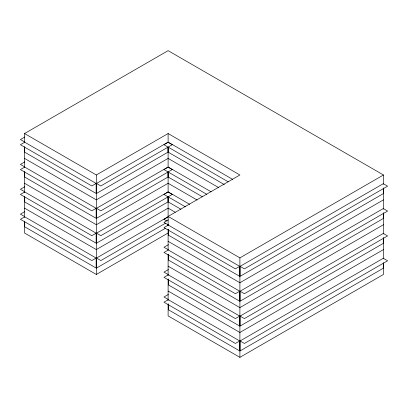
<?xml version="1.0" encoding="UTF-8"?>
<svg xmlns="http://www.w3.org/2000/svg" width="408" height="408" viewBox="0 0 408 408"><rect width="100%" height="100%" fill="white"/><g stroke="black" fill="none" stroke-linecap="round" stroke-linejoin="round"><path stroke-width="0.61" d="M24.546 142.871L24.546 133.544L168.111 50.658L383.464 174.986L383.464 184.314M24.817 136.996L20.41 139.541L24.73 142.035M24.817 161.864L20.41 164.409L24.73 166.903M24.817 186.731L20.41 189.276L24.73 191.77M24.817 211.599L20.41 214.144L24.73 216.633M24.546 133.544L96.329 174.986L168.111 133.544L239.899 174.986L168.111 216.434L239.899 257.876L383.464 174.986M96.15 183.452L91.82 185.951L20.4 144.718L24.73 142.219L96.15 183.452L96.15 193.448L24.73 152.215L24.73 147.217M96.512 183.452L167.933 142.219L172.263 144.718L100.842 185.951L96.512 183.452L96.512 193.448L167.933 152.215L167.933 147.217M96.15 208.32L91.82 210.819L20.4 169.585L24.73 167.086L96.15 208.32L96.15 218.316L24.73 177.082L24.73 172.084M96.512 208.32L167.933 167.086L172.263 169.585L100.842 210.819L96.512 208.32L96.512 218.316L167.933 177.082L167.933 172.084M96.15 233.187L91.82 235.686L20.4 194.453L24.73 191.954L96.15 233.187L96.15 243.183L24.73 201.95L24.73 196.952M96.512 233.187L167.933 191.954L172.263 194.453L100.842 235.686L96.512 233.187L96.512 243.183L167.933 201.95L167.933 196.952M96.15 258.055L91.82 260.554L20.4 219.32L24.73 216.821L96.15 258.055L96.15 268.051L24.73 226.817L24.73 221.819M165.184 228.404L96.512 268.051L96.512 258.055L167.933 216.821M168.295 216.821L163.965 219.32L166.714 220.906M168.361 219.861L163.965 222.396L168.295 224.895M165.668 223.125L100.842 260.554L96.512 258.055M24.546 221.197L24.546 233.014L96.329 274.457L168.111 233.014M168.361 244.729L163.965 247.263L168.295 249.762M168.361 269.591L163.965 272.131L168.295 274.63M168.361 294.459L163.965 296.999L168.295 299.498M239.715 266.342L235.385 268.841L163.965 227.608L168.295 225.109L239.715 266.342L239.715 276.338L168.295 235.105L168.295 229.27M240.077 266.368L383.28 183.687L387.6 186.181L244.397 268.857L240.077 266.368L240.077 276.338L383.28 193.662L383.28 188.052M383.464 199.854L239.899 282.744L168.111 241.301M239.715 291.205L235.385 293.709L163.965 252.476L168.295 249.976L239.715 291.205L239.715 301.206L168.295 259.973L168.295 254.138M240.077 291.23L383.28 208.554L387.6 211.048L244.397 293.724L240.077 291.23L240.077 301.206L383.28 218.53L383.28 212.92M383.464 224.721L239.899 307.612L168.111 266.164M239.715 316.072L235.385 318.572L163.965 277.338L168.295 274.839L239.715 316.072L239.715 326.074L168.295 284.84L168.295 279.006M240.077 316.098L383.28 233.422L387.6 235.916L244.397 318.592L240.077 316.098L240.077 326.074L383.28 243.392L383.28 237.787M383.464 249.589L239.899 332.474L168.111 291.031M239.715 340.94L235.385 343.439L163.965 302.206L168.295 299.707L239.715 340.94L239.715 350.936L168.295 309.703L168.295 303.868M240.077 340.966L383.28 258.289L387.6 260.783L244.397 343.46L240.077 340.966L240.077 350.936L383.28 268.26L383.28 262.65M168.111 304.087L168.111 315.899L239.899 357.342L383.464 274.457L383.464 263.267M232.575 179.331L168.295 142.219L163.965 144.718L228.245 181.83M224.334 184.569L168.295 152.215L168.295 147.217M218.525 187.517L168.111 158.411L96.329 199.854L24.546 158.411M211.145 191.826L168.295 167.086L163.965 169.585L206.82 194.325M202.358 196.748L168.295 177.082L168.295 172.084M197.156 200.048L168.111 183.279L96.329 224.721L24.546 183.279M189.72 204.321L168.295 191.954L163.965 194.453L185.395 206.82M180.933 209.248L168.295 201.95L168.295 196.952M175.236 212.257L168.111 208.146L96.329 249.589L24.546 208.146M383.464 188.042L383.464 209.182M383.464 212.91L383.464 234.049M383.464 237.777L383.464 258.912M239.899 257.876L239.899 357.342M168.295 224.318L168.295 225.568M168.111 133.544L168.111 142.871M168.111 147.222L168.111 167.734M168.111 172.089L168.111 192.601M168.111 196.957L168.111 225.553M168.111 229.281L168.111 250.002M168.111 254.352L168.111 275.492M168.111 279.22L168.111 300.359M167.933 224.318L167.933 225.568M96.329 174.986L96.329 274.457M24.546 146.6L24.546 167.734M24.546 171.467L24.546 192.601M24.546 196.335L24.546 217.469"/></g></svg>
